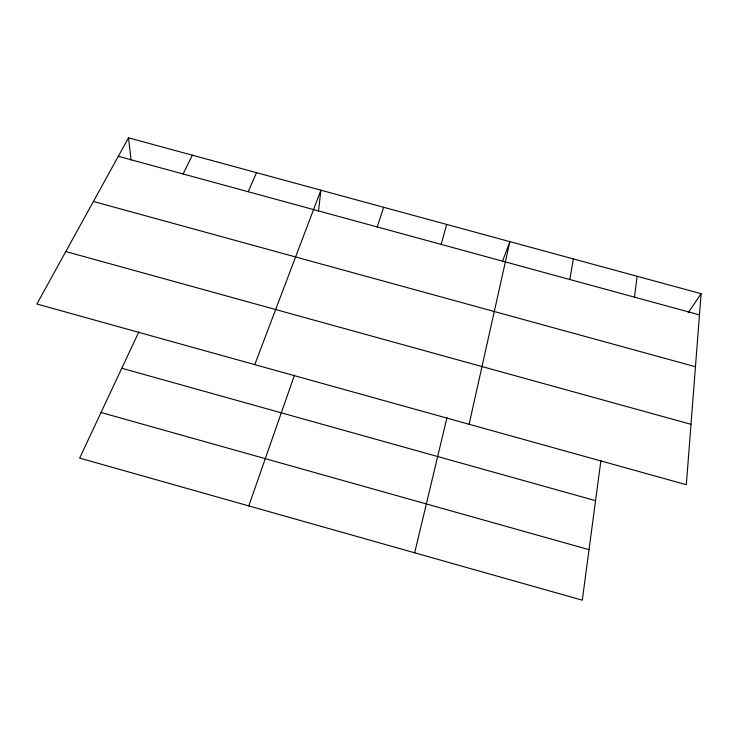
<?xml version="1.0" encoding="UTF-8"?>
<svg xmlns="http://www.w3.org/2000/svg" width="738" height="738" viewBox="0 0 738 738"><rect width="100%" height="100%" fill="white"/><g stroke="black" fill="none" stroke-linecap="round" stroke-linejoin="round"><path stroke-width="1.11" d="M701.1 293.696L686.331 484.709L36.9 304.01L128.495 137.812L701.1 293.696L688.213 312.755M318.447 211.455L320.901 190.192L254.767 364.627M634.505 297.156L637.106 276.27M600.944 460.3L582.282 600.188L79.649 458.095L138.855 331.86M569.801 279.499L573.371 258.918M469.11 424.267L509.884 241.64L502.384 261.649M414.673 552.808L446.97 417.588M441.167 244.398L446.647 224.426M377.238 226.944L383.649 207.277M248.789 505.908L294.471 375.153M248.208 191.732L256.51 172.664M183.135 173.974L192.378 155.201M118.311 156.29L699.458 314.886M93.412 201.465L695.454 366.74M65.811 251.547L690.999 424.313M121.788 368.244L595.566 500.668M101.032 412.496L589.025 549.662M128.495 137.812L131.078 159.989"/></g></svg>
